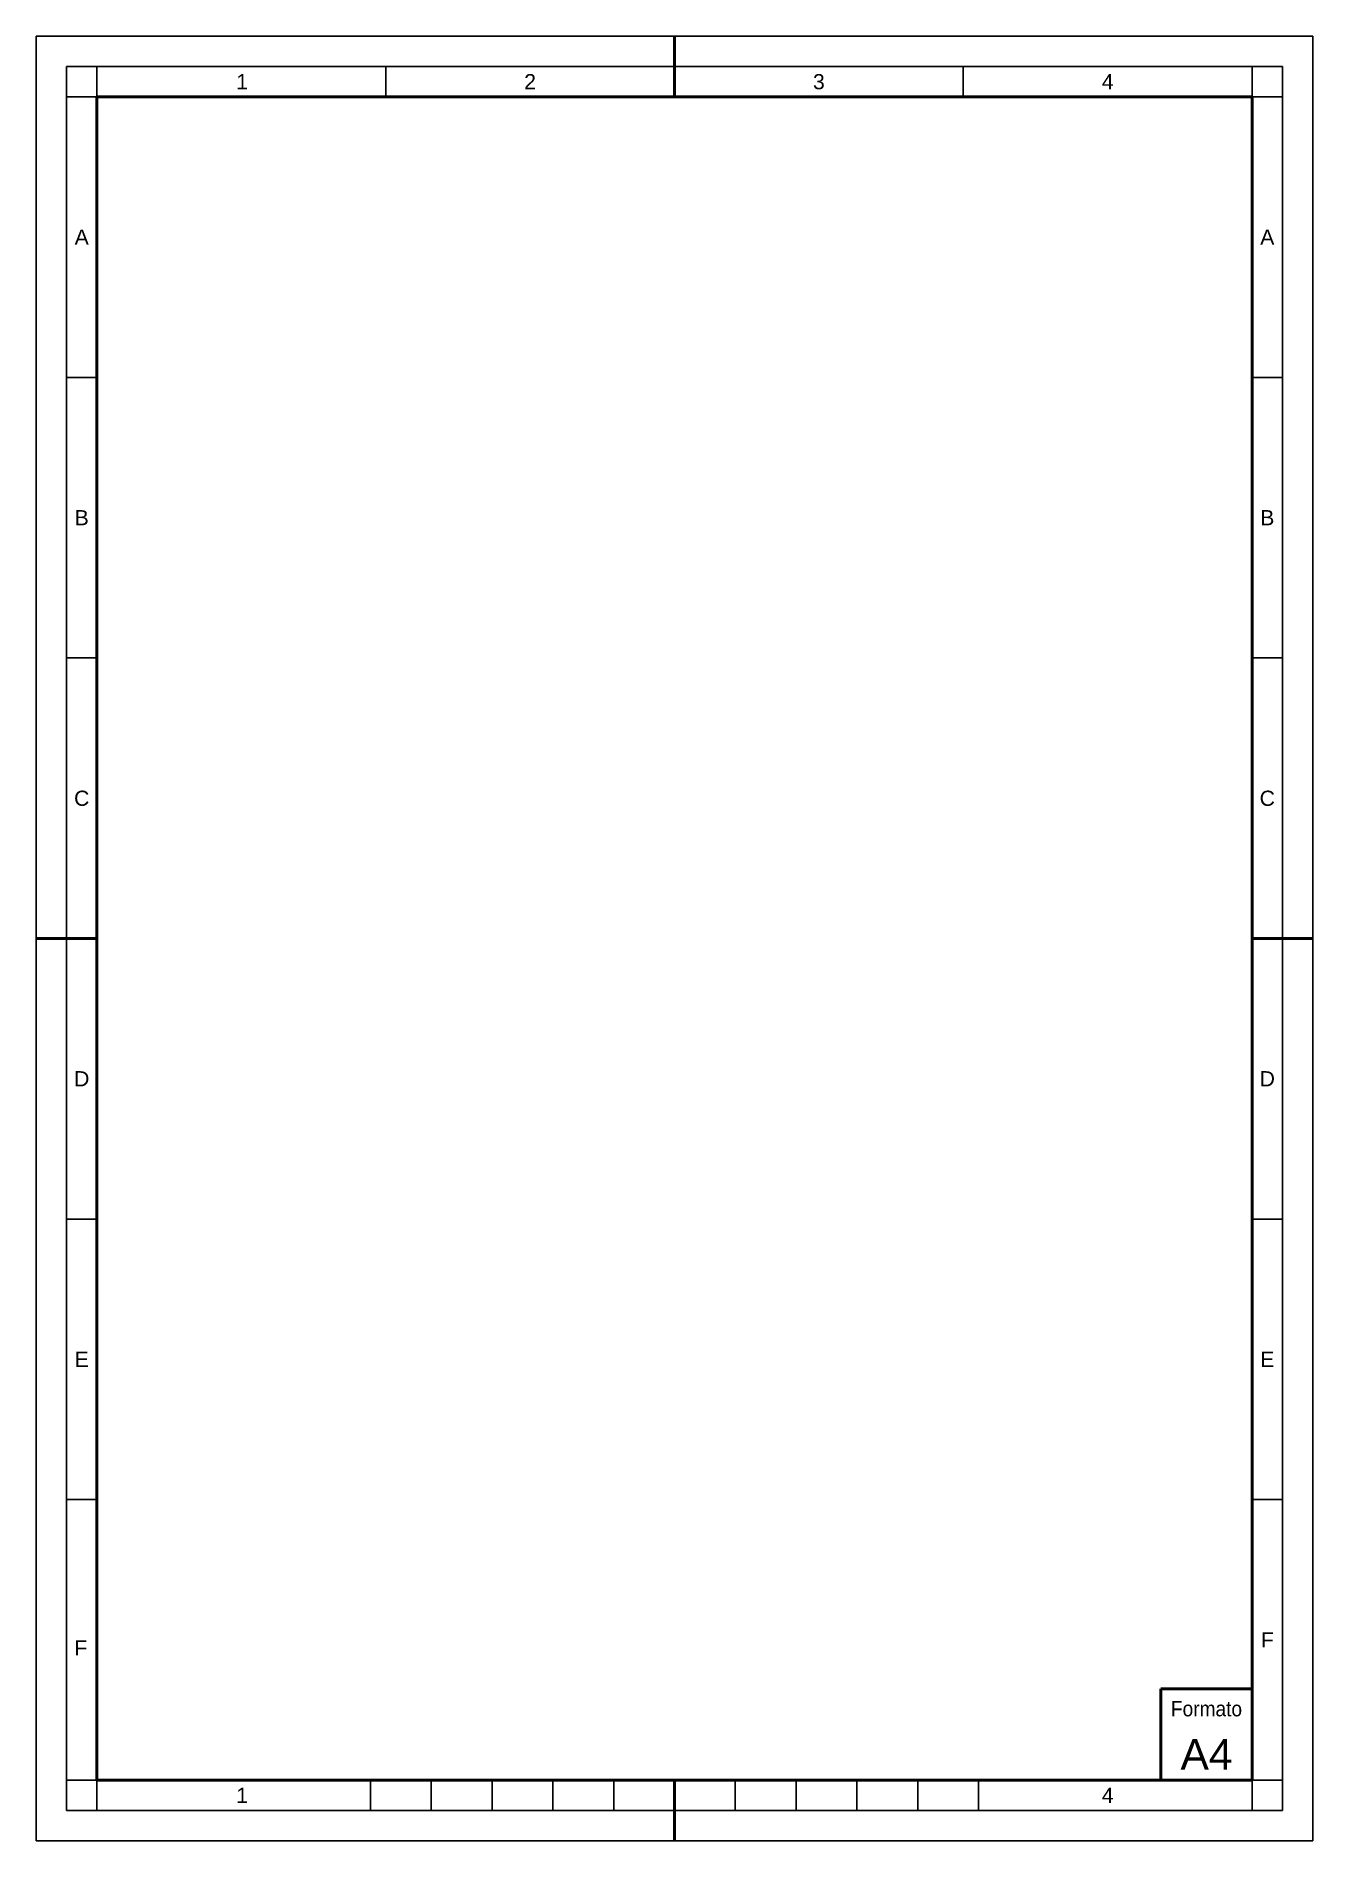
# Model space of a CAD drawing. Header units: millimetres. Extents: x -200 to 10, y -10 to 287.
import ezdxf
from ezdxf.enums import TextEntityAlignment as Align

# ---------------------------------------------------------------- set-up
doc = ezdxf.new("R2010")
doc.units = ezdxf.units.MM
doc.layers.add('Cartiglio', color=7, linetype='Continuous', lineweight=50)
doc.styles.get("Standard").update_dxf_attribs({"font": 'arial.ttf'})

msp = doc.modelspace()

# ---------------------------------------------------------------- linework, layer by layer
at = {"layer": 'Cartiglio', "color": 3, "lineweight": 25}
for p, q in [((-200, 287), (10, 287)), ((-200, -10), (-200, 287)), ((10, 287), (10, -10)), ((-195, 282), (5, 282)), ((-195, -5), (-195, 282)), ((-190, 277), (-190, 282)), ((-142.5, 277), (-142.5, 282)), ((-47.5, 277), (-47.5, 282)), ((0, 277), (0, 282)), ((5, 282), (5, -5)), ((-190, 277), (-195, 277)), ((0, 277), (5, 277)), ((-190, 230.83), (-195, 230.83)), ((0, 230.83), (5, 230.83)), ((-190, 184.67), (-195, 184.67)), ((0, 184.67), (5, 184.67)), ((-190, 92.33), (-195, 92.33)), ((0, 92.33), (5, 92.33)), ((-190, 46.17), (-195, 46.17)), ((0, 46.17), (5, 46.17)), ((-190, 0), (-195, 0)), ((-190, -5), (-190, 0)), ((-145, -5), (-145, 0)), ((-135, -5), (-135, 0)), ((-125, -5), (-125, 0)), ((-115, -5), (-115, 0)), ((-105, -5), (-105, 0)), ((-85, -5), (-85, 0)), ((-75, -5), (-75, 0)), ((-65, -5), (-65, 0)), ((-55, -5), (-55, 0)), ((-45, -5), (-45, 0)), ((0, 0), (5, 0)), ((0, 0), (0, -5)), ((5, -5), (-195, -5)), ((10, -10), (-200, -10))]:
    msp.add_line(p, q, dxfattribs=at)
at = {"layer": 'Cartiglio'}
for p, q in [((-95, 277), (-95, 287)), ((-190, 277), (0, 277)), ((-190, 0), (-190, 277)), ((0, 277), (0, 0)), ((-200, 138.5), (-190, 138.5)), ((10, 138.5), (0, 138.5)), ((-15, 15), (-15, 0)), ((0, 15), (-15, 15)), ((0, 0), (-190, 0)), ((-95, -10), (-95, 0))]:
    msp.add_line(p, q, dxfattribs=at)

# ---------------------------------------------------------------- texts
at = {"layer": 'Cartiglio', "linetype": 'Continuous'}
for s, p in [('1', (-166.12, 279.5)), ('2', (-118.75, 279.5)), ('3', (-71.25, 279.5)), ('4', (-23.75, 279.5)), ('A', (-192.5, 253.92)), ('A', (2.5, 253.92)), ('B', (-192.5, 207.75)), ('B', (2.5, 207.75)), ('C', (-192.5, 161.58)), ('C', (2.5, 161.58)), ('D', (-192.5, 115.42)), ('D', (2.5, 115.42)), ('E', (-192.5, 69.25)), ('E', (2.5, 69.25)), ('F', (2.5, 23.08)), ('F', (-192.64, 21.78)), ('1', (-166.12, -2.5)), ('4', (-23.75, -2.5))]:
    msp.add_text(s, height=2.5, dxfattribs=at).set_placement(p, align=Align.MIDDLE_CENTER)
at = {"layer": 'Cartiglio', "color": 3, "linetype": 'Continuous', "width": 0.9}
msp.add_text('Formato', height=2.5, dxfattribs=at).set_placement((-7.5, 10.5), align=Align.CENTER)
at = {"layer": 'Cartiglio', "color": 2}
msp.add_text('A4', height=5, dxfattribs=at).set_placement((-7.5, 1.75), align=Align.CENTER)

doc.saveas('drawing.dxf')
